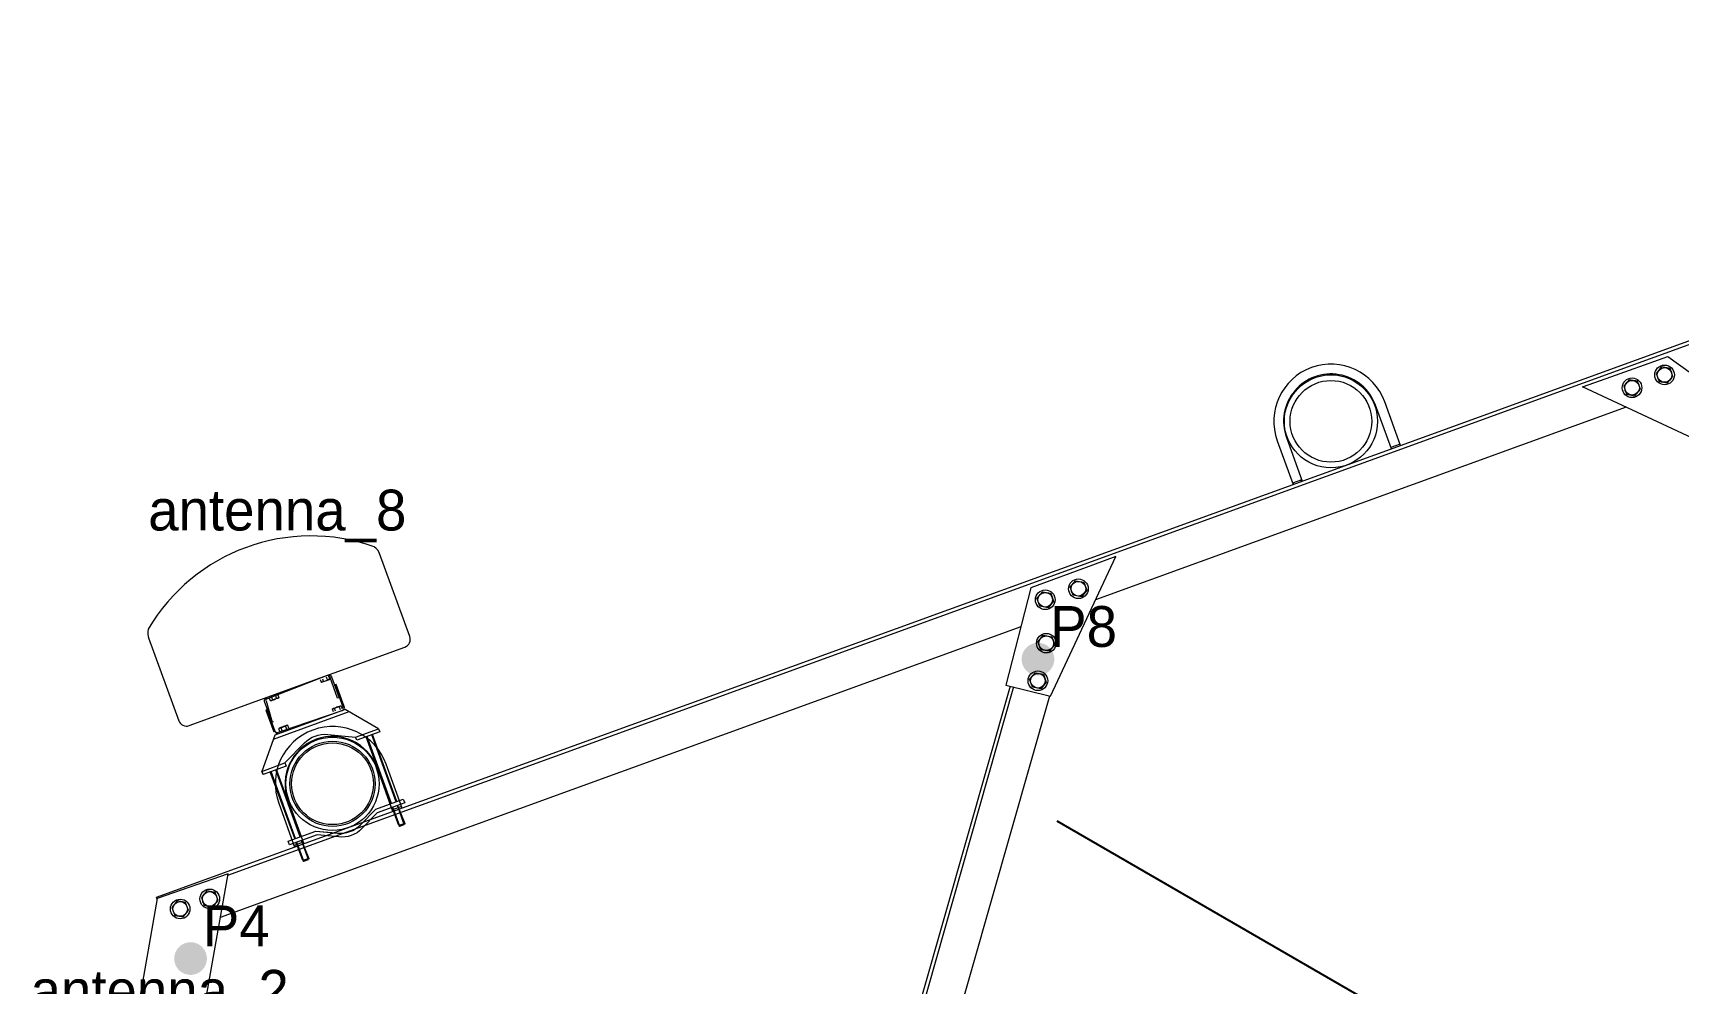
# Model space of a CAD drawing. Header units: millimetres. Extents: x 750177 to 754896, y 114758 to 119506.
# Drawn here: x 750179 to 752192, y 117538 to 118700 of the extents above; entities that cross this region are included whole.
import ezdxf

# ---------------------------------------------------------------- set-up
doc = ezdxf.new("R2010")
doc.units = ezdxf.units.MM
doc.header["$LTSCALE"] = 30
for name, color, linetype in [('ANTENNA_LABELS', 2, 'Continuous'), ('ANTENNA_RADIATION', 1, 'Continuous'), ('VERTEX_LABELS', 7, 'Continuous')]:
    doc.layers.add(name, color=color, linetype=linetype)
doc.layers.add('ANTENNAS DISHES', color=7, linetype='Continuous', lineweight=5)
doc.layers.add('STEELWORK', color=7, linetype='Continuous', lineweight=13)

msp = doc.modelspace()

# ---------------------------------------------------------------- linework, layer by layer
at = {"layer": 'ANTENNA_RADIATION'}
msp.add_line((753164.3, 116735.6), (751432.2, 117735.6), dxfattribs=at)
at = {"layer": 'ANTENNAS DISHES', "color": 3}
for p, q in [((750473.3, 117857.5), (750471.5, 117856.9)), ((750616.5, 117757.1), (750586.7, 117839)), ((750617.4, 117757.5), (750587.6, 117839.4)), ((750623.1, 117759.5), (750593.3, 117841.4)), ((750624, 117759.9), (750594.2, 117841.8)), ((750499.1, 117714.4), (750469.2, 117796.2)), ((750500, 117714.7), (750470.2, 117796.6)), ((750505.6, 117716.7), (750475.8, 117798.6)), ((750506.6, 117717.1), (750476.7, 117799)), ((750626.3, 117730.3), (750618.2, 117752.4)), ((750627.6, 117729.7), (750619.2, 117752.8)), ((750633.8, 117733), (750633.2, 117731.7)), ((750508.8, 117687.5), (750500.8, 117709.7)), ((750510.1, 117686.9), (750501.7, 117710)), ((750516.4, 117690.2), (750515.8, 117688.9))]:
    msp.add_line(p, q, dxfattribs=at)
for points in [[(750603.4, 118061.9, 0.155005), (750596.5, 118071.5, 0.360111), (750319.7, 117970.6, 0.155005), (750320.6, 117958.9)], [(750320.1, 117960.1), (750357.1, 117858.7, 0.414214), (750369.9, 117852.7), (750633.9, 117948.9, 0.414214), (750639.9, 117961.7), (750602.9, 118063.2)], [(750464, 117883), (750471.5, 117856.9), (750462.2, 117882.3, -0.414214), (750464.5, 117887.2), (750539.3, 117914.5)], [(750464, 117883, -0.414214), (750465.1, 117885.4), (750539.3, 117914.4, -0.416882), (750544.1, 117912.2), (750553.4, 117886.7), (750551.6, 117886.1), (750542.4, 117911.5, 0.414214), (750539.9, 117912.7)], [(750540.7, 117912.9), (750541.8, 117909.8, -0.293804), (750539.2, 117908.8), (750538.1, 117912)], [(750475.3, 117845.6, 0.414214), (750477.8, 117844.4), (750557.2, 117871.2, 0.416882), (750559.6, 117876.3), (750549.9, 117903.2), (750548, 117902.5), (750557.8, 117875.7, -0.414214), (750556.6, 117873.1)], [(750532.9, 117910.1), (750534, 117906.9, -0.293804), (750531.4, 117906)], [(750478.5, 117842.6, -0.414214), (750475.3, 117845.6), (750465.5, 117872.4), (750463.6, 117871.8), (750473.4, 117844.9)], [(750468, 117886.4), (750469.1, 117883.3, 0.293804), (750471.7, 117884.2)], [(750470.6, 117887.4), (750471.7, 117884.2, 0.146902), (750476.9, 117886.1), (750475.8, 117889.3)], [(750549.1, 117870.4), (750547.9, 117873.7, 0.293804), (750545.2, 117872.7)], [(750557.4, 117873.4), (750556.1, 117876.7, 0.293804), (750553.4, 117875.7), (750554.6, 117872.4)], [(750483.6, 117846.5), (750482.3, 117849.9, -0.146902), (750487.8, 117851.9), (750489, 117848.5)], [(750480.8, 117845.5), (750479.6, 117848.9, -0.293804), (750482.3, 117849.9)], [(750487.1, 117807), (750511, 117831.5, -0.226827), (750539.4, 117841.9), (750573.6, 117838.4)]]:
    msp.add_lwpolyline(points, format="xyb", dxfattribs=at)
for points in [[(750530.3, 117909.1), (750531.4, 117906), (750531.9, 117905.7), (750541.6, 117909.2), (750541.8, 117909.8)], [(750601.8, 117848.7), (750561, 117872.6), (750474.8, 117841.2), (750458.9, 117796.7), (750460.3, 117793)], [(750478.4, 117890.2), (750479.5, 117887.1), (750479.3, 117886.5), (750469.6, 117883), (750469.1, 117883.3)], [(750546.4, 117869.4), (750545.2, 117872.7), (750545.4, 117873.3), (750555.6, 117877), (750556.1, 117876.7)], [(750472.9, 117836), (750565.8, 117869.8)], [(750491.8, 117849.5), (750490.6, 117852.9), (750490, 117853.1), (750479.9, 117849.4), (750479.6, 117848.9)], [(750548.7, 117716.8), (750526.5, 117719), (750492.8, 117706.7), (750491.1, 117711.4), (750524.8, 117723.7), (750549.5, 117721.3)]]:
    msp.add_lwpolyline(points, dxfattribs=at)
for points in [[(750603.1, 117845), (750574.9, 117834.7), (750573.6, 117838.4), (750601.8, 117848.7)], [(750458.9, 117796.7), (750487.1, 117807), (750488.5, 117803.2), (750460.3, 117793)], [(750626.3, 117730.3), (750627.6, 117729.7), (750633.2, 117731.7), (750624.8, 117754.8), (750633.8, 117733)], [(750508.8, 117687.5), (750510.1, 117686.9), (750515.8, 117688.9), (750507.3, 117712), (750516.4, 117690.2)]]:
    msp.add_lwpolyline(points, close=True, dxfattribs=at)
msp.add_lwpolyline([(750526.5, 117719), (750492.8, 117706.7), (750491.1, 117711.4), (750524.8, 117723.7), (750551.3, 117721.1, 0.226827), (750579.7, 117731.3), (750598.2, 117750.5), (750632, 117762.8), (750633.7, 117758.1), (750599.9, 117745.8), (750581.4, 117726.6, -0.226827), (750553, 117716.4)], format="xyb", close=True, dxfattribs=at)
for centre, radius, start, end in [((750533.5, 117916.5), 9.64, 273.321, 306.7494), ((750477.5, 117888.6), 2.56, 257.2892, 322.7812), ((750554, 117865.6), 10.1, 93.2858, 126.7142), ((750490, 117850.2), 2.7, 77.254, 142.746)]:
    msp.add_arc(centre, radius, start, end, dxfattribs=at)
at = {"layer": 'STEELWORK'}
for p, q in [((750417.2, 117669.8), (753245.1, 118696.5)), ((751851.9, 118197.3), (751840.6, 118193.2)), ((751731.5, 118153.6), (751720.3, 118149.5)), ((751722, 118148), (751721.3, 118149.9)), ((751731.2, 118151.4), (751730.5, 118153.2)), ((751378.8, 117900), (751108.8, 116952.5)), ((750629.9, 117753.7), (750618.6, 117749.6)), ((750509.6, 117710), (750498.3, 117705.9)), ((750500, 117704.4), (750499.3, 117706.3)), ((750509.2, 117707.7), (750508.6, 117709.6))]:
    msp.add_line(p, q, dxfattribs=at)
for points in [[(750330.7, 117640.1), (750329.8, 117642.6), (753243.7, 118700.5), (753247.6, 118689.8)], [(752104.2, 118277.4), (752179.7, 118304.5), (752279.5, 118232.8), (752246.4, 118187.5), (752075.3, 118267.2), (752104.2, 118277.4)], [(752128.5, 118242.4), (751479.1, 118006.6)], [(751475.3, 118049.1), (751400, 118021.4), (751369.4, 117902.4), (751423.9, 117888.9), (751504, 118059.8), (751475.3, 118049.1)], [(751387.7, 117973.4), (750408, 117617.8)], [(751374.8, 117901.1), (751103.9, 116950.8)], [(751161.9, 116971.8), (751423.3, 117889)]]:
    msp.add_lwpolyline(points, dxfattribs=at)
for points in [[(751852.5, 118195.4), (751833.1, 118249, 1), (751701.5, 118201.2), (751720.9, 118147.6)], [(751841.3, 118191.3), (751821.8, 118244.9, 1), (751712.8, 118205.3), (751732.2, 118151.7)], [(750630.6, 117751.8), (750611.1, 117805.4, 1), (750479.5, 117757.6), (750499, 117704)], [(750619.3, 117747.7), (750599.8, 117801.3, 1), (750490.8, 117761.7), (750510.3, 117708.1)]]:
    msp.add_lwpolyline(points, format="xyb", dxfattribs=at)
for points in [[(752125.6, 118268), (752129.1, 118258.2), (752139.3, 118256.4), (752146, 118264.4), (752142.5, 118274.1), (752132.3, 118276)], [(752165.3, 118283.7), (752168.9, 118274), (752179.1, 118272.2), (752185.8, 118280.1), (752182.3, 118289.9), (752172, 118291.7)], [(751424.3, 118014.7), (751427.9, 118004.9), (751421.2, 117997), (751410.9, 117998.8), (751407.4, 118008.6), (751414.1, 118016.5)], [(751464.9, 118028.2), (751468.5, 118018.4), (751461.8, 118010.4), (751451.6, 118012.2), (751448, 118022), (751454.7, 118030)], [(751425.6, 117961.5), (751429.1, 117951.7), (751422.4, 117943.8), (751412.2, 117945.6), (751408.7, 117955.4), (751415.3, 117963.3)], [(751415.3, 117915.6), (751418.9, 117905.8), (751412.2, 117897.9), (751401.9, 117899.7), (751398.4, 117909.4), (751405.1, 117917.4)], [(750330.9, 117641.2), (750308.2, 117513.2), (750379.1, 117454.9), (750417.5, 117671.5)], [(750401.8, 117648.5), (750391.6, 117650.3), (750384.9, 117642.4), (750388.4, 117632.6), (750398.7, 117630.8), (750405.4, 117638.8)], [(750365.6, 117636.3), (750355.4, 117638.1), (750348.7, 117630.2), (750352.2, 117620.4), (750362.5, 117618.6), (750369.1, 117626.5)]]:
    msp.add_lwpolyline(points, close=True, dxfattribs=at)
for centre, radius in [((751767.3, 118225.1), 57), ((751767.3, 118225.1), 50), ((752135.8, 118266.2), 12), ((752135.8, 118266.2), 9), ((752175.6, 118281.9), 12), ((752175.6, 118281.9), 9), ((751417.6, 118006.7), 12), ((751417.6, 118006.7), 9), ((751458.2, 118020.2), 12), ((751458.2, 118020.2), 9), ((751418.9, 117953.6), 12), ((751418.9, 117953.6), 9), ((751408.6, 117907.6), 12), ((751408.6, 117907.6), 9), ((750545.3, 117781.5), 57), ((750545.3, 117781.5), 52.1), ((750545.3, 117781.5), 50), ((750395.1, 117640.6), 12), ((750358.9, 117628.3), 12), ((750358.9, 117628.3), 9), ((750395.1, 117640.6), 9)]:
    msp.add_circle(centre, radius, dxfattribs=at)
at = {"layer": 'VERTEX_LABELS', "true_color": 0x23ff19, "const_width": 20}
msp.add_lwpolyline([(751398.7, 117934, 1), (751418.7, 117934, 1)], format="xyb", close=True, dxfattribs=at)
at = {"layer": 'VERTEX_LABELS', "true_color": 0xff19e2, "const_width": 20}
msp.add_lwpolyline([(750361.6, 117567.6, 1), (750381.6, 117567.6, 1)], format="xyb", close=True, dxfattribs=at)

# ---------------------------------------------------------------- texts
at = {"layer": 'ANTENNA_LABELS', "color": 3}
for s, p in [('antenna_8', (750319.7, 118091.5)), ('antenna_2', (750175.8, 117503.7))]:
    msp.add_text(s, height=50, dxfattribs=at).set_placement(p)
at = {"layer": 'VERTEX_LABELS', "true_color": 0x23ff19}
msp.add_text('P8', height=50, dxfattribs=at).set_placement((751423.7, 117949))
at = {"layer": 'VERTEX_LABELS', "true_color": 0xff19e2}
msp.add_text('P4', height=50, dxfattribs=at).set_placement((750386.6, 117582.6))

doc.saveas('drawing.dxf')
